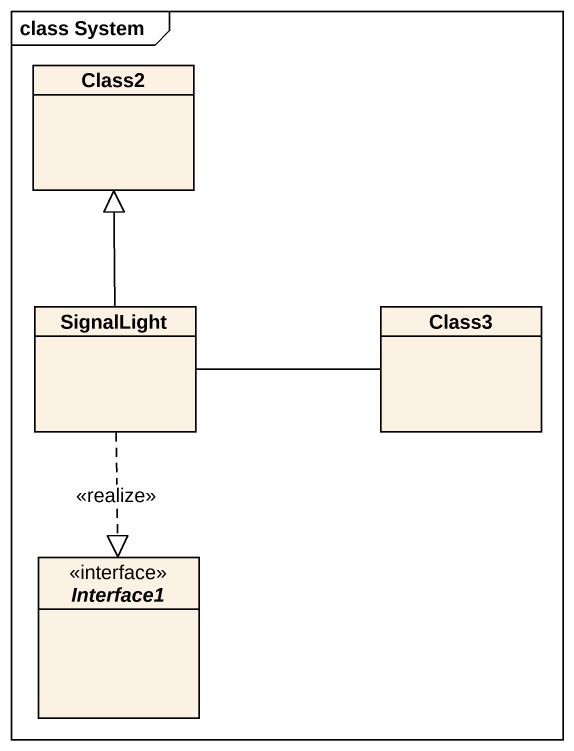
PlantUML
@startuml
mainframe class System
hide circle
hide empty members
class Class2
class SignalLight
class Class3
interface Interface1 <<interface>>
SignalLight -up-|> Class2
SignalLight -right- Class3
SignalLight ..|> Interface1 : <<realize>>
@enduml
